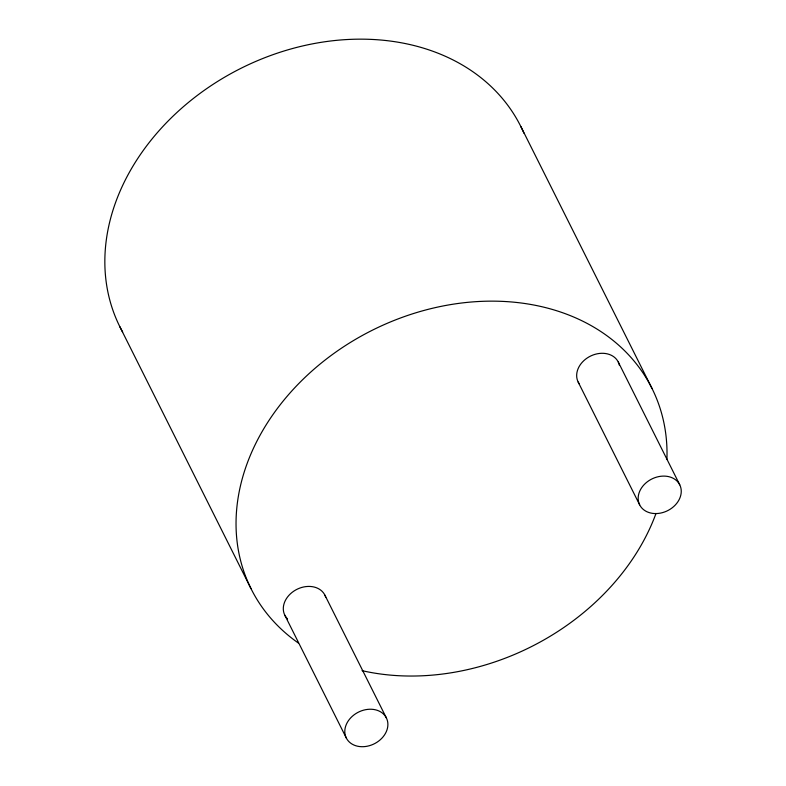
<?xml version="1.0" encoding="UTF-8"?>
<svg xmlns="http://www.w3.org/2000/svg" width="786" height="786" viewBox="0 0 786 786"><rect width="100%" height="100%" fill="white"/><g stroke="black" fill="none" stroke-linecap="round" stroke-linejoin="round"><path stroke-width="1.18" d="M520.843 126.536L652.046 388.53M618.268 362.022L679.762 484.834A22.411 17.705 -26.6 0 1 656.526 513.563A22.411 17.705 -26.6 0 1 642.85 486.112A22.411 17.705 -26.6 0 1 679.762 484.834M578.162 382.035L639.666 504.848M324.893 595.149L386.398 717.962A22.411 17.705 -26.6 0 1 363.152 746.7A22.411 17.705 -26.6 0 1 349.485 719.249A22.411 17.705 -26.6 0 1 386.398 717.962M284.797 615.163L346.292 737.975M119.816 326.662L251.019 588.655M122.655 332.056A224.089 177.066 -26.6 0 1 242.088 67.753A224.089 177.066 -26.6 0 1 523.928 133.168M298.454 643.095A224.089 177.066 -26.6 0 1 372.593 330.091A224.089 177.066 -26.6 0 1 666.921 459.221M656.005 513.445A224.089 177.066 -26.6 0 1 362.051 670.664M287.519 618.926A22.411 17.705 -26.6 0 1 295.654 590.001A22.411 17.705 -26.6 0 1 325.758 597.311M579.361 384.02A22.411 17.705 -26.6 0 1 590.984 355.861A22.411 17.705 -26.6 0 1 619.417 365.313"/></g></svg>
